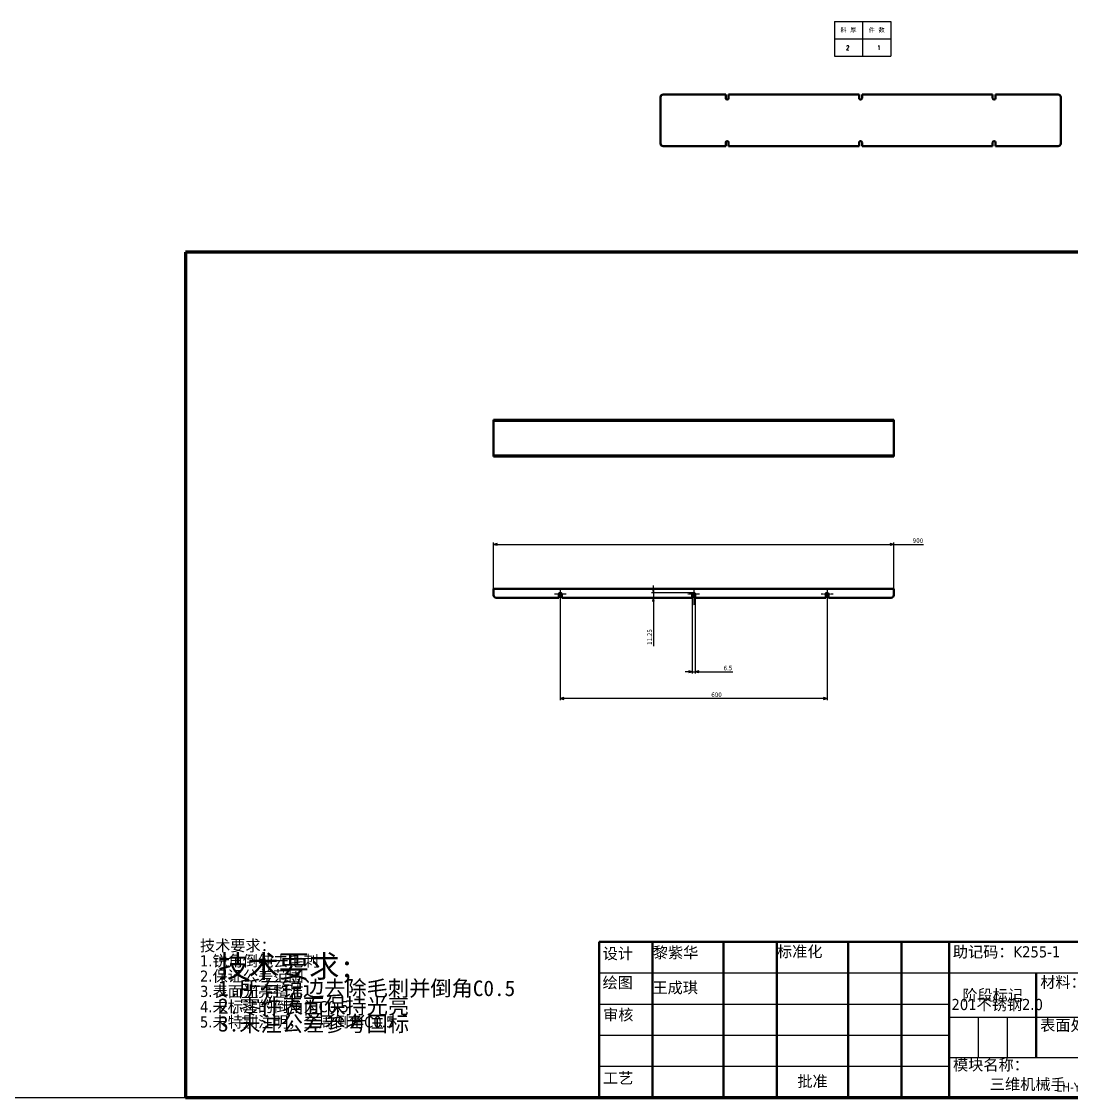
# Model space of a CAD drawing. Header units: millimetres. Extents: x 1472 to 285341, y -86221 to 5170.
# Drawn here: x 12140 to 14500, y 1332 to 3751 of the extents above; entities that cross this region are included whole.
import ezdxf
from ezdxf.enums import TextEntityAlignment as Align

# ---------------------------------------------------------------- set-up
doc = ezdxf.new("R2010")
doc.units = ezdxf.units.MM
doc.linetypes.add('CHAIN', pattern=[0.3543, 0.2362, -0.0295, 0.0591, -0.0295])
doc.layers.add('中心标记 (ISO)', color=1, linetype='Continuous', lineweight=25, true_color=0xff0000)
doc.layers.add('尺寸 (ISO)', color=5, linetype='Continuous', lineweight=25, true_color=0x0000ff)
for name, color, linetype, lineweight in [('可见 (ISO)', 7, 'Continuous', 50), ('图框 (ISO)', 7, 'Continuous', 70), ('标题 (ISO)', 7, 'Continuous', 50), ('符号 (ISO)', 7, 'Continuous', 25)]:
    doc.layers.add(name, color=color, linetype=linetype, lineweight=lineweight)
doc.styles.add('DIM', font='romans.shx', dxfattribs={"width": 0.8, "bigfont": 'bigfont.shx'})
doc.styles.get("Standard").update_dxf_attribs({"font": 'arial.ttf'})
doc.styles.add('文本样式19', font='tahoma.ttf')
doc.styles.add('文本样式91', font='tahoma.ttf')
doc.styles.add('注释文本 (ISO)', font='tahoma.ttf')
doc.dimstyles.new('默认 (GB)', dxfattribs={"dimscale": 4, "dimtxt": 2.5, "dimasz": 2, "dimexe": 1, "dimexo": 0, "dimgap": 0.75, "dimtad": 1, "dimtoh": 1, "dimrnd": 1e-08, "dimdsep": 46, "dimtxsty": '注释文本 (ISO)', "dimblk": 'Filled-1', "dimcen": 0.09, "dimdle": 10, "dimclrd": 256, "dimclre": 256, "dimclrt": 256, "dimaunit": 1, "dimazin": 2, "dimtfac": 0.8, "dimtdec": 3, "dimtmove": 0, "dimatfit": 3, "dimldrblk": 'Filled-2', "dimfxl": 0, "dimtolj": 1, "dimtzin": 0, "dimlwd": -1, "dimlwe": -1, "dimarcsym": 0})

# ---------------------------------------------------------------- blocks, each defined once
blk = doc.blocks.new('图框 A3-A4')
at = {"layer": '图框 (ISO)'}
for p, q in [((287, 200), (10, 200)), ((10, 200), (10, 10)), ((287, 10), (287, 200)), ((10, 10), (287, 10))]:
    blk.add_line(p, q, dxfattribs=at)
blk = doc.blocks.new('标题栏 GB1')
at = {"layer": '标题 (ISO)'}
for p, q in [((361.15, 211.7), (366.21, 218.12)), ((361.15, 211.7), (359.01, 214.46)), ((359.01, 214.46), (363.33, 214.46)), ((194.57, 65.23), (194.57, 72.23)), ((194.57, 72.23), (378.57, 72.23)), ((206.57, 65.23), (206.57, 72.23)), ((222.57, 65.23), (222.57, 72.23)), ((234.57, 65.23), (234.57, 72.23)), ((250.57, 65.23), (250.57, 72.23)), ((262.57, 65.23), (262.57, 72.23)), ((273.31, 65.23), (273.31, 72.23)), ((317.57, 65.23), (317.57, 72.23)), ((378.57, 72.23), (378.57, 65.23)), ((194.57, 37.23), (194.57, 65.23)), ((206.57, 37.23), (206.57, 65.23)), ((222.57, 44.23), (222.57, 65.23)), ((234.57, 37.23), (234.57, 65.23)), ((250.57, 37.23), (250.57, 65.23)), ((262.57, 37.23), (262.57, 65.23)), ((273.31, 65.23), (273.31, 37.23)), ((317.57, 55.23), (317.57, 65.23)), ((378.57, 65.23), (378.57, 37.23)), ((317.57, 55.23), (317.57, 46.23)), ((366.57, 53.06), (362.57, 52.06)), ((362.57, 52.06), (362.57, 49.06)), ((366.57, 48.06), (366.57, 53.06)), ((362.57, 49.06), (366.57, 48.06)), ((305.57, 46.23), (305.57, 37.23)), ((222.57, 44.23), (222.57, 37.23)), ((378.57, 37.23), (194.57, 37.23))]:
    blk.add_line(p, q, dxfattribs=at)
at = {"layer": '标题 (ISO)', "lineweight": 25}
for p, q in [((194.57, 65.23), (273.31, 65.23)), ((273.31, 65.23), (378.57, 65.23)), ((194.57, 58.23), (273.31, 58.23)), ((332.57, 55.23), (273.31, 55.23)), ((279.81, 55.23), (279.81, 46.23)), ((286.31, 55.23), (286.31, 46.23)), ((332.57, 55.23), (378.57, 55.23)), ((358.57, 55.23), (358.57, 46.23)), ((372.58, 53.56), (372.58, 47.56)), ((194.57, 51.23), (273.31, 51.23)), ((361.32, 50.56), (367.88, 50.56)), ((368.55, 50.56), (370.07, 50.56)), ((370.07, 50.56), (376.97, 50.56)), ((273.31, 46.23), (378.57, 46.23)), ((358.57, 46.23), (358.57, 37.23)), ((194.57, 44.23), (273.31, 44.23))]:
    blk.add_line(p, q, dxfattribs=at)
at = {"layer": '标题 (ISO)', "lineweight": 50}
for p, q in [((292.81, 65.23), (292.81, 46.23)), ((332.57, 65.23), (332.57, 37.23))]:
    blk.add_line(p, q, dxfattribs=at)
at = {"layer": '标题 (ISO)'}
for radius in [2.5, 1.5]:
    blk.add_circle((372.57, 50.56), radius, dxfattribs=at)
at = {"layer": '标题 (ISO)', "style": '注释文本 (ISO)'}
blk.add_text('阶段标记', height=2.5, dxfattribs=at).set_placement((283.06, 60.23), align=Align.MIDDLE_CENTER)
for s, insert, char_height, attachment_point in [('\\fTahoma|b0|i0;\\H3.5000;6.3', (357.6, 220.71), 3.5, 1), ('\\fTahoma|b0|i0;\\H3.5000;其余', (347.8, 213.91), 3.5, 1), ('\\fTahoma|b0|i0;设计', (195.38, 70.83), 2.5, 1), ('\\f仿宋|b0|i0;\\H2.5000;黎紫华', (206.66, 71.05), 2.5, 1), ('\\fTahoma|b0|i0;标准化', (234.57, 71.28), 2.5, 1), ('助记码：K255-1', (274.11, 71.21), 2.5, 1), ('\\fTahoma|b0|i0;\\W1.30;\\H2.0000;广州\\fArial|b0|i0;\\W1.30;\\H2.0000;蓝海\\fTahoma|b0|i0;\\W1.30;\\H2.0000;智能科技有限公司', (348.5, 68.73), 2, 5), ('\\fTahoma|b0|i0;绘图', (195.35, 64.28), 2.5, 1), ('\\fTahoma|b0|i0;材料：', (293.76, 64.39), 2.5, 1), ('\\fTahoma|b0|i0;数量：', (319.04, 64.37), 2.5, 1), ('\\fTahoma|b0|i0;设备名称：', (333.96, 64.5), 2.5, 1), ('保温杯生产', (342.05, 60.22), 2.5, 1), ('\\fTahoma|b0|i0;审核', (195.48, 57.07), 2.5, 1), ('\\fTahoma|b0|i0;热处理：', (318.29, 54.82), 2.5, 1), ('\\fTahoma|b0|i0;模块名称：', (274.14, 45.81), 2.5, 1), ('\\fTahoma|b0|i0;零件名称：', (306.59, 45.8), 2.5, 1), ('\\fTahoma|b0|i0;零件代号：', (333.25, 45.9), 2.5, 1), ('\\fTahoma|b0|i0;批准', (242.57, 40.73), 2.5, 5), ('三维机械手', (282.42, 41.45), 2.5, 1), ('1', (364.63, 42.81), 2.5, 1)]:
    blk.add_mtext(s, dxfattribs=dict(at, insert=insert, char_height=char_height, attachment_point=attachment_point))
at = {"layer": '标题 (ISO)', "insert": (104.85, 72.61), "char_height": 2.5, "attachment_point": 1, "line_spacing_factor": 0.823237, "style": '注释文本 (ISO)'}
blk.add_mtext('\\fTahoma|b0|i0;技术要求：\\P1.锐角倒纯去毛刺\\P2.保证公差范围\\P3.表面光亮整洁\\P4.未标注的倒角为C0.5\\P5.未特别注明，全周倒角C0.5\\P', dxfattribs=at)
at = {"layer": '标题 (ISO)', "char_height": 2.5, "attachment_point": 1, "style": '注释文本 (ISO)'}
for s, insert, width in [('\\f仿宋|b0|i0;\\H2.5000;王成琪', (206.57, 63.16), 11.2281), ('\\fTahoma|b0|i0;表面处理：', (293.74, 54.71), 17.19), ('\\fTahoma|b0|i0;  共   套', (358.32, 43.18), 17.7919), ('\\fTahoma|b0|i0;工艺', (195.45, 42.85), 6.876)]:
    blk.add_mtext(s, dxfattribs=dict(at, insert=insert, width=width))
at = {"layer": '标题 (ISO)', "insert": (333.72, 52.37), "char_height": 2.5, "width": 27.2374, "attachment_point": 1, "line_spacing_factor": 0.987884, "style": '注释文本 (ISO)'}
blk.add_mtext('共10 张 第7 张', dxfattribs=at)
at = {"layer": '标题 (ISO)'}
for tag, p, height, style in [('材料_001', (293.5, 56.7), 2.5, '注释文本 (ISO)'), ('零件代号_001', (306.4, 37.87), 2, '文本样式91'), ('描述_001', (333.1, 38.7), 2, '文本样式91')]:
    blk.add_attdef(tag, p, '', height=height, dxfattribs=dict(at, style=style))
at = {"layer": '标题 (ISO)', "style": '文本样式91'}
blk.add_attdef('热处理', text='', height=2, dxfattribs=at).set_placement((318.2, 50.63), align=Align.TOP_LEFT)
at = {"layer": '标题 (ISO)', "style": '文本样式19'}
for tag, p in [('工程核准人', (256.57, 40.73)), ('工程批准日期', (267.94, 40.73))]:
    blk.add_attdef(tag, text='', height=1, dxfattribs=at).set_placement(p, align=Align.MIDDLE_CENTER)
blk = doc.blocks.new('Filled-1')
at = {"color": 0}
for p, q in [((0, 0), (-1, 0.25)), ((-1, 0.25), (-1, -0.25)), ((-1, 0), (0, 0)), ((-1, -0.25), (0, 0))]:
    blk.add_line(p, q, dxfattribs=at)
at = {"color": 0, "flags": 128}
blk.add_lwpolyline([(-1, -0.25), (0, 0), (-1, 0.25), (-1, -0.25)], dxfattribs=at)
at = {"color": 0}
blk.add_solid([(-1, -0.25), (0, 0), (-1, 0.25), (-1, -0.25)], dxfattribs=at)
blk = doc.blocks.new('*D147')
at = {"layer": 'Defpoints', "color": 0, "transparency": 16777216}
for p in [(14100.7, 2575.5), (13200.7, 2475.5), (14100.7, 2475.5)]:
    blk.add_point(p, dxfattribs=at)
at = {"layer": '尺寸 (ISO)', "transparency": 16777216}
for p, q in [((13200.7, 2475.5), (13200.7, 2579.5)), ((13208.7, 2575.5), (14092.7, 2575.5)), ((14100.7, 2475.5), (14100.7, 2579.5)), ((14100.7, 2575.5), (14167.7, 2575.5))]:
    blk.add_line(p, q, dxfattribs=at)
at = {"layer": '尺寸 (ISO)', "transparency": 16777216, "xscale": 8, "yscale": 8, "zscale": 8, "rotation": 180}
blk.add_blockref('Filled-1', (13200.7, 2575.5), dxfattribs=at)
at = {"layer": '尺寸 (ISO)', "transparency": 16777216, "xscale": 8, "yscale": 8, "zscale": 8}
blk.add_blockref('Filled-1', (14100.7, 2575.5), dxfattribs=at)
at = {"layer": '尺寸 (ISO)', "transparency": 16777216, "insert": (14143.2, 2588.9), "char_height": 10, "attachment_point": 1, "style": '注释文本 (ISO)'}
blk.add_mtext('\\A1;900', dxfattribs=at)
blk = doc.blocks.new('Filled-2')
at = {"color": 0}
for p, q in [((0, 0), (-1, 0.125)), ((-1, 0.125), (-1, -0.125)), ((-1, 0), (0, 0)), ((-1, -0.125), (0, 0))]:
    blk.add_line(p, q, dxfattribs=at)
at = {"color": 0, "flags": 128}
blk.add_lwpolyline([(-1, -0.125), (0, 0), (-1, 0.125), (-1, -0.125)], dxfattribs=at)
at = {"color": 0}
blk.add_solid([(-1, -0.125), (0, 0), (-1, 0.125), (-1, -0.125)], dxfattribs=at)
blk = doc.blocks.new('*D148')
at = {"layer": 'Defpoints', "color": 0, "transparency": 16777216}
for p in [(13950.7, 2466.8), (13350.7, 2438.5), (13350.7, 2229.1)]:
    blk.add_point(p, dxfattribs=at)
at = {"layer": '尺寸 (ISO)', "transparency": 16777216}
for p, q in [((13950.7, 2466.8), (13950.7, 2225.1)), ((13350.7, 2438.5), (13350.7, 2225.1)), ((13942.7, 2229.1), (13358.7, 2229.1))]:
    blk.add_line(p, q, dxfattribs=at)
at = {"layer": '尺寸 (ISO)', "transparency": 16777216, "xscale": 8, "yscale": 8, "zscale": 8, "rotation": 180}
blk.add_blockref('Filled-1', (13350.7, 2229.1), dxfattribs=at)
at = {"layer": '尺寸 (ISO)', "transparency": 16777216, "xscale": 8, "yscale": 8, "zscale": 8}
blk.add_blockref('Filled-1', (13950.7, 2229.1), dxfattribs=at)
at = {"layer": '尺寸 (ISO)', "transparency": 16777216, "insert": (13690.3, 2242.5), "char_height": 10, "attachment_point": 1, "style": '注释文本 (ISO)'}
blk.add_mtext('\\A1;600', dxfattribs=at)
blk = doc.blocks.new('*D149')
at = {"layer": 'Defpoints', "color": 0, "transparency": 16777216}
for p in [(13647.5, 2455.5), (13654, 2455.5), (13647.5, 2289.1)]:
    blk.add_point(p, dxfattribs=at)
at = {"layer": '尺寸 (ISO)', "transparency": 16777216}
for p, q in [((13647.5, 2455.5), (13647.5, 2285.1)), ((13654, 2455.5), (13654, 2285.1)), ((13639.5, 2289.1), (13631.5, 2289.1)), ((13647.5, 2289.1), (13654, 2289.1)), ((13662, 2289.1), (13738.9, 2289.1))]:
    blk.add_line(p, q, dxfattribs=at)
at = {"layer": '尺寸 (ISO)', "transparency": 16777216, "xscale": 8, "yscale": 8, "zscale": 8}
blk.add_blockref('Filled-1', (13647.5, 2289.1), dxfattribs=at)
at = {"layer": '尺寸 (ISO)', "transparency": 16777216, "xscale": 8, "yscale": 8, "zscale": 8, "rotation": 180}
blk.add_blockref('Filled-1', (13654, 2289.1), dxfattribs=at)
at = {"layer": '尺寸 (ISO)', "transparency": 16777216, "insert": (13718, 2302.5), "char_height": 10, "attachment_point": 1, "style": '注释文本 (ISO)'}
blk.add_mtext('\\A1;6.5', dxfattribs=at)
blk = doc.blocks.new('*D150')
at = {"layer": 'Defpoints', "color": 0, "transparency": 16777216}
for p in [(13560.2, 2466.8), (13583.3, 2455.5), (13650.7, 2466.8)]:
    blk.add_point(p, dxfattribs=at)
at = {"layer": '尺寸 (ISO)', "transparency": 16777216}
for p, q in [((13560.2, 2474.8), (13560.2, 2482.8)), ((13650.7, 2466.8), (13556.2, 2466.8)), ((13560.2, 2466.8), (13560.2, 2455.5)), ((13560.2, 2447.5), (13560.2, 2346.6))]:
    blk.add_line(p, q, dxfattribs=at)
at = {"layer": '尺寸 (ISO)', "transparency": 16777216, "xscale": 8, "yscale": 8, "zscale": 8}
for p, rotation in [((13560.2, 2466.8), 270), ((13560.2, 2455.5), 90)]:
    blk.add_blockref('Filled-1', p, dxfattribs=dict(at, rotation=rotation))
at = {"layer": '尺寸 (ISO)', "transparency": 16777216, "insert": (13546.7, 2349.6), "char_height": 10, "attachment_point": 1, "rotation": 90, "style": '注释文本 (ISO)'}
blk.add_mtext('\\A1;11.25', dxfattribs=at)
blk = doc.blocks.new('加工')
at = {"layer": '符号 (ISO)', "insert": (-36.68, 11.05), "char_height": 2.5, "width": 80.4946, "attachment_point": 1, "line_spacing_factor": 0.683636, "style": '注释文本 (ISO)'}
blk.add_mtext('{\\fFangSong|b0|i0|c134|p49;\\H2x;技术要求\\fFangSong|b0|i0|c0|p49;;\\P\\H0.7x;1.\\fFangSong|b0|i0|c134|p49;所有锐边去除毛刺并倒角\\fFangSong|b0|i0|c0|p49;C0.5\\H2.12498x; \\H0.47059x;\\P2.\\fFangSong|b0|i0|c134|p49;零件表面保持光亮\\H1.84035x; \\H0.54337x;\\P\\fFangSong|b0|i0|c0|p49;3.\\fFangSong|b0|i0|c134|p49;未注公差参考国标\\H1.80945x; }', dxfattribs=at)
blk = doc.blocks.new('*T31')
at = {"color": 0, "linetype": 'ByBlock', "lineweight": -2, "transparency": 16777216}
for p, q in [((0, 0), (127, 0)), ((0, 0), (0, -78)), ((63.5, 0), (63.5, -78)), ((127, 0), (127, -78)), ((0, -39), (127, -39)), ((0, -78), (127, -78))]:
    blk.add_line(p, q, dxfattribs=at)
at = {"color": 0, "transparency": 16777216, "char_height": 10, "width": 60.5, "attachment_point": 5}
for s, insert in [('{\\fSimSun|b0|i0|c134|p2;料 厚}', (31.75, -19.5)), ('{\\fSimSun|b0|i0|c134|p2;件 数}', (95.25, -19.5))]:
    blk.add_mtext(s, dxfattribs=dict(at, insert=insert))
blk = doc.blocks.new('拆图参数')
blk.add_blockref('*T31', (-63.5, 78))
at = {"style": 'DIM', "width": 0.8}
blk.add_attdef('1', text='', height=10, dxfattribs=at).set_placement((36.6, 19.3), align=Align.MIDDLE_CENTER)
blk.add_attdef('6', text='', height=10, dxfattribs=at).set_placement((-37.1, 18.9), align=Align.MIDDLE_LEFT)

msp = doc.modelspace()

# ---------------------------------------------------------------- linework, layer by layer
msp.add_line((2580.4943, 1332.2076), (59870.06257, 1332.2076))
at = {"layer": '中心标记 (ISO)', "linetype": 'CHAIN', "ltscale": 4.250268}
for p, q in [((13350.73072, 2476.7826), (13350.73072, 2438.5326)), ((13650.73072, 2476.7826), (13650.73072, 2438.5326)), ((13950.73072, 2476.7826), (13950.73072, 2438.5326))]:
    msp.add_line(p, q, dxfattribs=at)
at = {"layer": '中心标记 (ISO)', "linetype": 'CHAIN', "ltscale": 2.9446}
for p, q in [((13363.98072, 2463.5326), (13337.48072, 2463.5326)), ((13663.98072, 2463.5326), (13637.48072, 2463.5326)), ((13963.98072, 2463.5326), (13937.48072, 2463.5326))]:
    msp.add_line(p, q, dxfattribs=at)
at = {"layer": '可见 (ISO)'}
for p, q in [((13576.02288, 3476.59761), (13576.02288, 3580.59761)), ((13722.77288, 3586.59761), (13582.02288, 3586.59761)), ((13722.77288, 3586.59761), (13722.77288, 3578.59761)), ((13729.27288, 3578.59761), (13729.27288, 3586.59761)), ((14022.77288, 3586.59761), (13729.27288, 3586.59761)), ((14022.77288, 3586.59761), (14022.77288, 3578.59761)), ((14029.27288, 3578.59761), (14029.27288, 3586.59761)), ((14322.77288, 3586.59761), (14029.27288, 3586.59761)), ((14322.77288, 3586.59761), (14322.77288, 3578.59761)), ((14470.02288, 3586.59761), (14329.27288, 3586.59761)), ((14329.27288, 3578.59761), (14329.27288, 3586.59761)), ((14476.02288, 3580.59761), (14476.02288, 3476.59761)), ((13722.77288, 3470.59761), (13582.02288, 3470.59761)), ((13722.77288, 3470.59761), (13722.77288, 3478.59761)), ((13729.27288, 3478.59761), (13729.27288, 3470.59761)), ((14022.77288, 3470.59761), (13729.27288, 3470.59761)), ((14022.77288, 3470.59761), (14022.77288, 3478.59761)), ((14029.27288, 3478.59761), (14029.27288, 3470.59761)), ((14322.77288, 3470.59761), (14029.27288, 3470.59761)), ((14322.77288, 3470.59761), (14322.77288, 3478.59761)), ((14329.27288, 3478.59761), (14329.27288, 3470.59761)), ((14470.02288, 3470.59761), (14329.27288, 3470.59761)), ((13200.73072, 2855.21852), (13206.73072, 2855.21852)), ((13200.73072, 2855.21852), (13200.73072, 2853.21852)), ((13347.48072, 2855.21852), (13206.73072, 2855.21852)), ((13347.48072, 2855.21852), (13353.98072, 2855.21852)), ((13347.48072, 2853.21852), (13347.48072, 2855.21852)), ((13647.48072, 2855.21852), (13353.98072, 2855.21852)), ((13353.98072, 2855.21852), (13353.98072, 2853.21852)), ((13647.48072, 2855.21852), (13653.98072, 2855.21852)), ((13647.48072, 2853.21852), (13647.48072, 2855.21852)), ((13947.48072, 2855.21852), (13653.98072, 2855.21852)), ((13653.98072, 2855.21852), (13653.98072, 2853.21852)), ((13947.48072, 2855.21852), (13953.98072, 2855.21852)), ((13947.48072, 2853.21852), (13947.48072, 2855.21852)), ((14094.73072, 2855.21852), (13953.98072, 2855.21852)), ((13953.98072, 2855.21852), (13953.98072, 2853.21852)), ((14094.73072, 2855.21852), (14100.73072, 2855.21852)), ((14100.73072, 2853.21852), (14100.73072, 2855.21852)), ((13206.73072, 2853.21852), (13200.73072, 2853.21852)), ((13200.73072, 2853.21852), (13200.73072, 2851.21852)), ((13200.73072, 2777.21852), (13200.73072, 2851.21852)), ((13347.48072, 2853.21852), (13206.73072, 2853.21852)), ((13353.98072, 2853.21852), (13347.48072, 2853.21852)), ((13647.48072, 2853.21852), (13353.98072, 2853.21852)), ((13653.98072, 2853.21852), (13647.48072, 2853.21852)), ((13947.48072, 2853.21852), (13653.98072, 2853.21852)), ((13953.98072, 2853.21852), (13947.48072, 2853.21852)), ((14094.73072, 2853.21852), (13953.98072, 2853.21852)), ((14100.73072, 2853.21852), (14094.73072, 2853.21852)), ((14100.73072, 2853.21852), (14100.73072, 2851.21852)), ((14100.73072, 2851.21852), (14100.73072, 2777.21852)), ((13200.73072, 2775.21852), (13200.73072, 2777.21852)), ((13200.73072, 2775.21852), (13206.73072, 2775.21852)), ((13200.73072, 2775.21852), (13200.73072, 2773.21852)), ((13206.73072, 2773.21852), (13200.73072, 2773.21852)), ((13206.73072, 2775.21852), (13347.48072, 2775.21852)), ((13206.73072, 2773.21852), (13347.48072, 2773.21852)), ((13347.48072, 2775.21852), (13353.98072, 2775.21852)), ((13347.48072, 2773.21852), (13347.48072, 2775.21852)), ((13353.98072, 2773.21852), (13347.48072, 2773.21852)), ((13353.98072, 2775.21852), (13647.48072, 2775.21852)), ((13353.98072, 2775.21852), (13353.98072, 2773.21852)), ((13353.98072, 2773.21852), (13647.48072, 2773.21852)), ((13647.48072, 2775.21852), (13653.98072, 2775.21852)), ((13647.48072, 2773.21852), (13647.48072, 2775.21852)), ((13653.98072, 2773.21852), (13647.48072, 2773.21852)), ((13653.98072, 2775.21852), (13947.48072, 2775.21852)), ((13653.98072, 2775.21852), (13653.98072, 2773.21852)), ((13653.98072, 2773.21852), (13947.48072, 2773.21852)), ((13947.48072, 2775.21852), (13953.98072, 2775.21852)), ((13947.48072, 2773.21852), (13947.48072, 2775.21852)), ((13953.98072, 2773.21852), (13947.48072, 2773.21852)), ((13953.98072, 2775.21852), (14094.73072, 2775.21852)), ((13953.98072, 2775.21852), (13953.98072, 2773.21852)), ((13953.98072, 2773.21852), (14094.73072, 2773.21852)), ((14094.73072, 2775.21852), (14100.73072, 2775.21852)), ((14100.73072, 2773.21852), (14094.73072, 2773.21852)), ((14100.73072, 2775.21852), (14100.73072, 2777.21852)), ((14100.73072, 2773.21852), (14100.73072, 2775.21852)), ((13200.73072, 2475.5326), (14100.73072, 2475.5326)), ((13200.73072, 2475.5326), (13200.73072, 2471.5326)), ((13200.73072, 2461.5326), (13200.73072, 2471.5326)), ((14100.73072, 2471.5326), (14100.73072, 2475.5326)), ((14100.73072, 2471.5326), (14100.73072, 2461.5326)), ((13347.48072, 2455.5326), (13206.73072, 2455.5326)), ((13347.48072, 2455.5326), (13347.48072, 2463.5326)), ((13353.98072, 2463.5326), (13353.98072, 2455.5326)), ((13647.48072, 2455.5326), (13353.98072, 2455.5326)), ((13647.48072, 2455.5326), (13647.48072, 2463.5326)), ((13653.98072, 2463.5326), (13653.98072, 2455.5326)), ((13947.48072, 2455.5326), (13653.98072, 2455.5326)), ((13947.48072, 2455.5326), (13947.48072, 2463.5326)), ((13953.98072, 2463.5326), (13953.98072, 2455.5326)), ((14094.73072, 2455.5326), (13953.98072, 2455.5326))]:
    msp.add_line(p, q, dxfattribs=at)
for centre, radius, start, end in [((13582.02288, 3580.59761), 6, 90, 180), ((14470.02288, 3580.59761), 6, 0, 90), ((13726.02288, 3578.59761), 3.25, 180, 0), ((14026.02288, 3578.59761), 3.25, 180, 0), ((14326.02288, 3578.59761), 3.25, 180, 0), ((13582.02288, 3476.59761), 6, 180, 270), ((13726.02288, 3478.59761), 3.25, 0, 180), ((14026.02288, 3478.59761), 3.25, 0, 180), ((14326.02288, 3478.59761), 3.25, 0, 180), ((14470.02288, 3476.59761), 6, 270, 0), ((13206.73072, 2461.5326), 6, 180, 270), ((13350.73072, 2463.5326), 3.25, 0, 180), ((13650.73072, 2463.5326), 3.25, 0, 180), ((13950.73072, 2463.5326), 3.25, 0, 180), ((14094.73072, 2461.5326), 6, 270, 0)]:
    msp.add_arc(centre, radius, start, end, dxfattribs=at)

# ---------------------------------------------------------------- block references
msp.add_blockref('拆图参数', (14030.49976, 3672.71415)).add_auto_attribs({'1': '1', '6': '2'})
at = {"xscale": 10, "yscale": 10, "zscale": 10}
for name, p in [('图框 A3-A4', (12408.01246, 1232.2076)), ('加工', (12948.23765, 1541.60014))]:
    msp.add_blockref(name, p, dxfattribs=at)
ref = msp.add_blockref('标题栏 GB1', (11492.30107, 959.95557), dxfattribs=dict(xscale=10, yscale=10, zscale=10))
ref.add_attrib('零件代号_001', 'LH-YX-03-060', (14465.98425, 1345.30257), dxfattribs={"layer": '标题 (ISO)', "height": 20.0000003, "style": '文本样式91'})
ref.add_attrib('描述_001', 'LHGYP-CKS-S1-04-11', (14823.30138, 1346.95216), dxfattribs={"layer": '标题 (ISO)', "height": 20.0000003, "style": '文本样式91'})
ref.add_attrib('材料_001', '201不锈钢2.0', (14230.38101, 1528.73349), dxfattribs={"layer": '标题 (ISO)', "height": 25, "style": '注释文本 (ISO)'})

# ---------------------------------------------------------------- dimensions: what is measured, and where the dimension line sits
at = {"layer": '尺寸 (ISO)'}
for base, p1, p2, angle, override, picture, middle in [((14100.73072, 2575.5326), (13200.73072, 2475.5326), (14100.73072, 2475.5326), 180, {"dimtoh": 0, "dimdec": 2, "dimtp": 0, "dimtm": 0, "dimtdec": 2, "dimtofl": 0, "dimatfit": 2}, '*D147', (14153.945, 2575.5326)), ((13560.16139, 2466.7826), (13583.33625, 2455.5326), (13650.73072, 2466.7826), 90, {"dimtoh": 0, "dimdec": 2, "dimse1": 1, "dimtp": 0, "dimtm": 0, "dimtdec": 2, "dimtofl": 1, "dimatfit": 1}, '*D150', (13560.16139, 2365.5326)), ((13350.73072, 2229.05545), (13950.73072, 2466.7826), (13350.73072, 2438.5326), 180, {"dimtoh": 0, "dimdec": 2, "dimtp": 0, "dimtm": 0, "dimtdec": 2, "dimtofl": 0, "dimatfit": 1}, '*D148', (13701.03072, 2229.05545))]:
    dim = msp.add_linear_dim(base=base, p1=p1, p2=p2, angle=angle, dimstyle='默认 (GB)', override=override, dxfattribs=at)
    dim.commit()
    dim.dimension.update_dxf_attribs({"geometry": picture, "text_midpoint": middle, "dimtype": 160})
dim = msp.add_linear_dim(base=(13647.48072, 2289.05545), p1=(13653.98072, 2455.5326), p2=(13647.48072, 2455.5326), dimstyle='默认 (GB)', override={"dimtoh": 0, "dimdec": 2, "dimtp": 0, "dimtm": 0, "dimtdec": 2, "dimtofl": 1, "dimatfit": 1}, dxfattribs=at)
dim.commit()
dim.dimension.update_dxf_attribs({"geometry": '*D149', "text_midpoint": (13726.90929, 2289.05545), "dimtype": 160})

doc.saveas('drawing.dxf')
